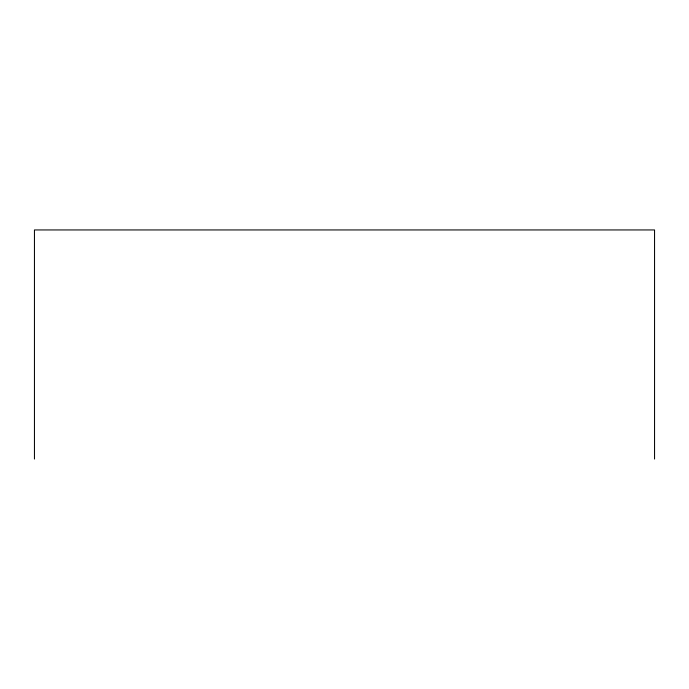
<?xml version="1.0" encoding="UTF-8"?>
<svg xmlns="http://www.w3.org/2000/svg" width="689" height="689" viewBox="0 0 689 689"><rect width="100%" height="100%" fill="white"/><g stroke="black" fill="none" stroke-linecap="round" stroke-linejoin="round"><path stroke-width="1.03" d="M654.55 459.055L654.55 229.945L34.45 229.945L34.45 459.055"/></g></svg>
